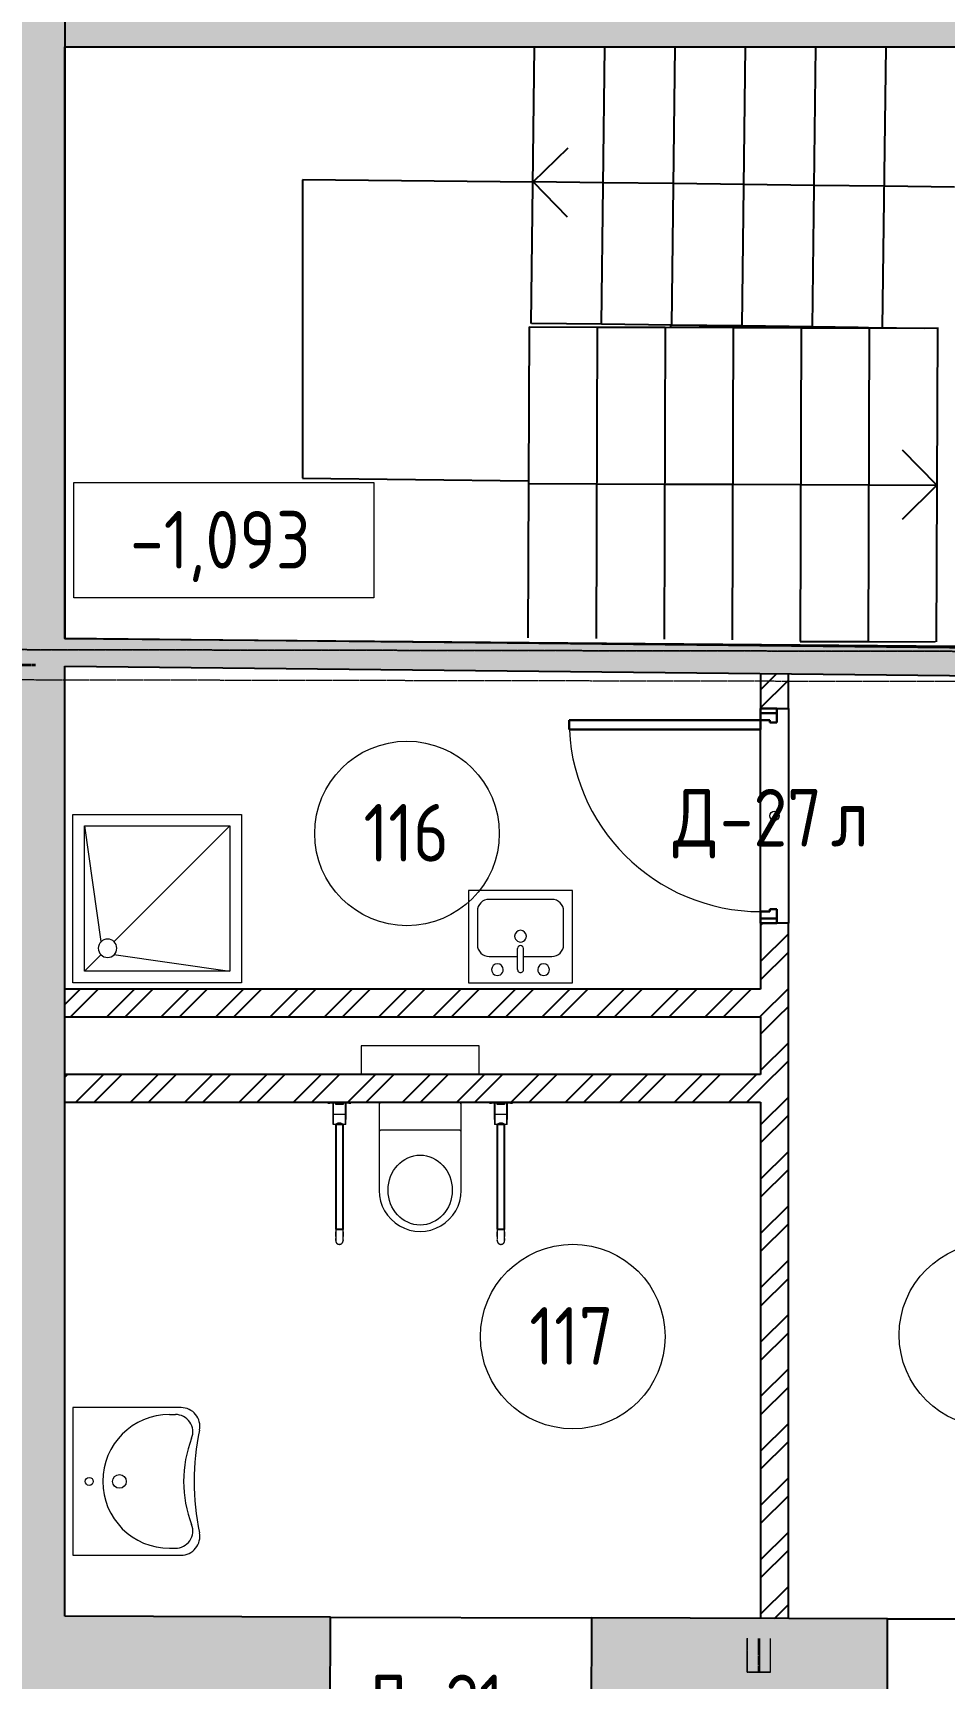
# Model space of a CAD drawing. Header units: millimetres. Extents: x -33838 to 476301, y -41806 to 120107.
# Drawn here: x 11167 to 15115, y 13336 to 20468 of the extents above; entities that cross this region are included whole.
import ezdxf

# ---------------------------------------------------------------- set-up
doc = ezdxf.new("R2010")
doc.units = ezdxf.units.MM
doc.linetypes.add('ADSK_Сверху', pattern=[4.5, 3, -1.5])
doc.linetypes.add('ADSK_Снесено', pattern=[4.5, 3, -1.5])
for name, color, linetype, lineweight in [('Аннотация', 7, 'Continuous', 9), ('Двери', 251, 'Continuous', 18), ('Каркас', 7, 'Continuous', 18), ('Лестницы', 7, 'Continuous', 18), ('Марки дверей', 7, 'Continuous', 20), ('Марки помещений', 7, 'Continuous', 20), ('Оборудование', 251, 'Continuous', 18), ('Отметки', 7, 'Continuous', 9), ('Сантехника', 251, 'Continuous', 18), ('Стрелки вверх', 7, 'Continuous', 18)]:
    doc.layers.add(name, color=color, linetype=linetype, lineweight=lineweight)
for name, color, linetype, lineweight, true_color in [('Линии', 7, 'Continuous', 9, 0x00a600), ('Обобщенные модели', 5, 'Continuous', 18, 0x0000ff), ('Стены внутренние', 5, 'Continuous', 18, 0x0000ff), ('Стены наружные', 1, 'ADSK_Снесено', 18, 0xff0000)]:
    doc.layers.add(name, color=color, linetype=linetype, lineweight=lineweight, true_color=true_color)
doc.styles.add('GOST Common_2', font='GOST Common_0.ttf', dxfattribs={"width": 0.9, "height": 250})
pattern_1 = [(45, (0, 0), (-117.8655, 117.8655), []), (45, (78.58, 0), (-117.8655, 117.8655), [])]

# ---------------------------------------------------------------- blocks, each defined once
blk = doc.blocks.new('Типовая двутавровая балка _АСТО 20-93_ Балки - 100х200мм-840398-01 План 1-го этажа маркировочный')
at = {"layer": 'Каркас', "color": 253, "linetype": 'ADSK_Сверху', "true_color": 0xaaaaaa}
for p, q in [((-2180, 50), (-2180, -50)), ((-2180, 50), (-2032.3, 50)), ((-2032.9, 3), (-2180, 3)), ((-2033, -3), (-2180, -3)), ((-2180, -50), (-2033.6, -50))]:
    blk.add_line(p, q, dxfattribs=at)
at = {"layer": 'Каркас', "color": 9, "linetype": 'ADSK_Сверху', "true_color": 0xb9b9b9}
for p, q in [((-2180, 3.4), (-2180, 50)), ((-2180, 50), (-2032.3, 50)), ((-2180, -50), (-2180, -3.4)), ((-2180, -50), (-2033.6, -50))]:
    blk.add_line(p, q, dxfattribs=at)
at = {"layer": 'Каркас', "color": 253, "linetype": 'ADSK_Сверху', "true_color": 0xb2b2b2}
for p, q in [((-2180, 50), (-2180, 15)), ((-2180, 15), (-2180, 50)), ((-2032.3, 50), (-2180, 50)), ((-2180, 50), (-2032.3, 50)), ((-2180, 3), (-2180, 15)), ((-2180, 3), (-2180, 15)), ((-2180, -3), (-2180, 3)), ((-2180, -15), (-2180, -3)), ((-2180, -15), (-2180, -3)), ((-2180, -50), (-2180, -15)), ((-2180, -15), (-2180, -50)), ((-2180, -50), (-2033.6, -50)), ((-2180, -50), (-2033.6, -50))]:
    blk.add_line(p, q, dxfattribs=at)
blk = doc.blocks.new('Типовая двутавровая балка _АСТО 20-93_ Балки - 130х360мм-840397-01 План 1-го этажа маркировочный')
at = {"layer": 'Каркас', "color": 253, "linetype": 'ADSK_Сверху', "true_color": 0xaaaaaa}
for p, q in [((-3713.5, 67.5), (-3713.5, -62.5)), ((-3713.5, 67.5), (3692.4, 67.5)), ((-3645.5, 3), (-3713.5, 3)), ((-3645.5, -3), (-3713.5, -3)), ((-3713.5, -62.5), (3693, -62.5))]:
    blk.add_line(p, q, dxfattribs=at)
at = {"layer": 'Каркас', "color": 9, "linetype": 'ADSK_Сверху', "true_color": 0xb9b9b9}
for p, q in [((-3713.5, 3.4), (-3713.5, 67.5)), ((-3713.5, 67.5), (-3645.4, 67.5)), ((-3713.5, -62.5), (-3713.5, -3.4)), ((-3713.5, -62.5), (-3645.5, -62.5))]:
    blk.add_line(p, q, dxfattribs=at)
at = {"layer": 'Каркас', "color": 253, "linetype": 'ADSK_Сверху', "true_color": 0xb2b2b2}
for p, q in [((-3713.5, 67.5), (-3713.5, 15)), ((-3713.5, 15), (-3713.5, 67.5)), ((3692.4, 67.5), (-3713.5, 67.5)), ((-3713.5, 67.5), (-3645.4, 67.5)), ((-3713.5, 3), (-3713.5, 15)), ((-3713.5, 3), (-3713.5, 15)), ((-3713.5, -3), (-3713.5, 3)), ((-3713.5, -15), (-3713.5, -3)), ((-3713.5, -15), (-3713.5, -3)), ((-3713.5, -62.5), (-3713.5, -15)), ((-3713.5, -15), (-3713.5, -62.5)), ((-3713.5, -62.5), (-3645.5, -62.5)), ((-3713.5, -62.5), (3693, -62.5))]:
    blk.add_line(p, q, dxfattribs=at)
blk = doc.blocks.new('Кухонная мойка-Одиночная - 450 x 400 мм-1905995-01 План 1-го этажа маркировочный')
at = {"layer": 'Сантехника'}
for p, q in [((240.7, 202.3), (-209.3, 202.3)), ((-209.3, 202.3), (-209.3, -197.7)), ((3, 145.2), (3, 53.1)), ((28.4, 145.2), (28.4, 53.1)), ((240.7, -197.7), (240.7, 202.3)), ((3, 88), (-120.4, 88)), ((151.8, 88), (28.4, 88)), ((-171.2, 37.2), (-171.2, -108.8)), ((202.6, -108.8), (202.6, 37.2)), ((-209.3, -197.7), (240.7, -197.7)), ((-120.4, -159.6), (151.8, -159.6))]:
    blk.add_line(p, q, dxfattribs=at)
for centre, radius, start, end in [((-84.3, 145.2), 25.4, 360, 180), ((-84.3, 145.2), 25.4, 180, 360), ((15.7, 145.2), 12.7, 360, 180), ((115.7, 145.2), 25.4, 360, 180), ((115.7, 145.2), 25.4, 180, 360), ((-120.4, 37.2), 50.8, 90, 180), ((151.8, 37.2), 50.8, 360, 90), ((15.7, 0), 25.4, 360, 180), ((15.7, 0), 25.4, 180, 0), ((15.7, 53.1), 12.7, 180, 0), ((-120.4, -108.8), 50.8, 180, 270), ((151.8, -108.8), 50.8, 270, 0)]:
    blk.add_arc(centre, radius, start, end, dxfattribs=at)
blk = doc.blocks.new('Душевая кабинка-2D - 730кв-1909751-01 План 1-го этажа маркировочный')
at = {"layer": 'Сантехника'}
for p, q in [((0, 730), (730, 730)), ((0, 0), (0, 730)), ((730, 730), (730, 0)), ((50, 680), (680, 680)), ((50, 50), (50, 680)), ((680, 680), (680, 50)), ((730, 0), (0, 0)), ((680, 50), (50, 50))]:
    blk.add_line(p, q, dxfattribs=at)
at = {"layer": 'Сантехника', "lineweight": 9}
for p, q in [((50, 680), (121.1, 178.9)), ((680, 680), (178.9, 178.9)), ((122.4, 122.4), (50, 50)), ((177.6, 122.4), (680, 50))]:
    blk.add_line(p, q, dxfattribs=at)
at = {"layer": 'Сантехника'}
for start, end in [(360, 180), (180, 360)]:
    blk.add_arc((150, 150), 40, start, end, dxfattribs=at)
blk = doc.blocks.new('Туалет подвесной-Moderna R-Laufen - 000 White-2319019-01 План 1-го этажа маркировочный')
at = {"layer": 'Обобщенные модели'}
for p, q in [((-53, 441.8), (-53, 69.9)), ((303, 69.9), (303, 441.8)), ((-43.1, 180.3), (293.1, 180.3))]:
    blk.add_line(p, q, dxfattribs=at)
for centre, radius, start, end in [((125, 441.8), 178, 360, 180), ((-43.1, 190.2), 9.89, 180, 270), ((293.1, 190.2), 9.89, 270, 360), ((-43.1, 69.9), 9.89, 180, 270), ((293.1, 69.9), 9.89, 270, 360)]:
    blk.add_arc(centre, radius, start, end, dxfattribs=at)
blk.add_ellipse((125, 440.8), major_axis=(0, 151.6), ratio=0.916517, dxfattribs=at)
at = {"layer": 'Сантехника'}
for p, q in [((-130, -60), (-130, -185)), ((380, -185), (380, -60)), ((-130, -185), (380, -185))]:
    blk.add_line(p, q, dxfattribs=at)
blk = doc.blocks.new('Раковина МГН Roca Access - 327230000 White-1912145-01 План 1-го этажа маркировочный')
at = {"layer": 'Обобщенные модели'}
for p, q in [((-195, 486.4), (-195, 17.5)), ((-165, 436.6), (-165, 461.6)), ((415, 436.6), (415, 461.6)), ((445, 17.5), (445, 486.4)), ((-195, 17.5), (445, 17.5))]:
    blk.add_line(p, q, dxfattribs=at)
for centre, radius in [((125, 218.8), 30), ((125, 88.1), 17.5)]:
    blk.add_circle(centre, radius, dxfattribs=at)
for centre, radius, start, end in [((-113.9, 486.4), 81.1, 78.35736, 180), ((-89.6, 461.6), 75.4, 68.87981, 180), ((125, 1645.7), 1102.6, 258.35736, 281.64264), ((125, 1017.1), 520.1, 248.87981, 291.12019), ((339.6, 461.6), 75.4, 360, 111.12019), ((363.9, 486.4), 81.1, 0, 101.64264), ((125, 436.6), 290, 180, 360)]:
    blk.add_arc(centre, radius, start, end, dxfattribs=at)
blk = doc.blocks.new('AC_Дверь_Однопольная - Д-27л 930х2200h-2324975-01 План 1-го этажа маркировочный')
at = {"layer": 'Двери', "lineweight": 30}
for p, q in [((415, 890), (375, 890)), ((375, 890), (375, 60)), ((415, 60), (415, 890)), ((-445, 60), (-465, 60)), ((-465, 60), (-465, -10)), ((-415, 60), (-445, 60)), ((-445, 60), (-445, -10)), ((-445, -10), (-445, 60)), ((-415, 20), (-415, 60)), ((-405, 20), (-415, 20)), ((-405, -10), (-405, 20)), ((375, 60), (415, 60)), ((415, 20), (405, 20)), ((405, 20), (405, -10)), ((445, 60), (415, 60)), ((415, 60), (415, 20)), ((445, -10), (445, 60)), ((465, 60), (445, 60)), ((445, 60), (445, -10)), ((465, -10), (465, 60)), ((-465, -10), (-445, -10)), ((-445, -10), (-405, -10)), ((405, -10), (445, -10)), ((445, -10), (465, -10))]:
    blk.add_line(p, q, dxfattribs=at)
at = {"layer": 'Двери'}
blk.add_arc((415, 60), 830, 90, 180, dxfattribs=at)
blk = doc.blocks.new('Поручень откидной МГН Contina - CNTX70E-2103110-01 План 1-го этажа маркировочный')
at = {"layer": 'Оборудование'}
for p, q in [((12444.8, 15828.2), (12444.8, 15832.2)), ((12444.8, 15828.2), (12453.6, 15828.2)), ((12444.8, 15828.2), (12446, 15828.2)), ((12536, 15828.2), (12453.6, 15828.2)), ((12467.3, 15758.2), (12467.3, 15828.2)), ((12468.5, 15828.2), (12468.5, 15758.2)), ((12468.5, 15780.7), (12521.1, 15780.7)), ((12478.8, 15823.2), (12478.8, 15826.2)), ((12510.8, 15823.2), (12478.8, 15823.2)), ((12510.8, 15826.2), (12510.8, 15823.2)), ((12521.1, 15758.2), (12521.1, 15828.2)), ((12522.3, 15828.2), (12522.3, 15758.2)), ((12536, 15828.2), (12544.8, 15828.2)), ((12543.7, 15828.2), (12544.8, 15828.2)), ((12544.8, 15832.2), (12544.8, 15828.2)), ((12467.3, 15758.2), (12467.3, 15735.7)), ((12468.5, 15735.7), (12467.3, 15735.7)), ((12468.5, 15758.2), (12468.5, 15735.7)), ((12468.5, 15735.7), (12468.5, 15758.2)), ((12478.8, 15735.7), (12468.5, 15735.7)), ((12521.1, 15735.7), (12510.8, 15735.7)), ((12521.1, 15735.7), (12521.1, 15758.2)), ((12521.1, 15758.2), (12521.1, 15735.7)), ((12522.3, 15735.7), (12521.1, 15735.7)), ((12522.3, 15735.7), (12522.3, 15758.2))]:
    blk.add_line(p, q, dxfattribs=at)
at = {"layer": 'Оборудование', "flags": 128}
for points in [[(12480.6, 15828.2), (12480.5, 15828.2), (12480.4, 15828.1), (12480.4, 15828.1), (12480.3, 15828.1), (12480.2, 15828.1), (12480.1, 15828), (12480.1, 15828), (12480, 15828), (12479.9, 15828), (12479.9, 15827.9), (12479.8, 15827.9), (12479.7, 15827.8), (12479.7, 15827.8), (12479.6, 15827.7), (12479.5, 15827.7), (12479.5, 15827.6), (12479.4, 15827.6), (12479.4, 15827.5), (12479.3, 15827.5), (12479.3, 15827.4), (12479.2, 15827.3), (12479.2, 15827.3), (12479.1, 15827.2), (12479.1, 15827.1), (12479, 15827), (12479, 15827), (12479, 15826.9), (12479, 15826.8), (12478.9, 15826.8), (12478.9, 15826.7), (12478.9, 15826.6), (12478.9, 15826.5), (12478.9, 15826.4), (12478.9, 15826.4), (12478.8, 15826.3), (12478.8, 15826.2), (12478.8, 15826.2)], [(12510.8, 15826.2), (12510.8, 15826.3), (12510.8, 15826.3), (12510.8, 15826.4), (12510.8, 15826.5), (12510.8, 15826.6), (12510.8, 15826.7), (12510.8, 15826.7), (12510.7, 15826.8), (12510.7, 15826.9), (12510.7, 15827), (12510.7, 15827), (12510.6, 15827.1), (12510.6, 15827.2), (12510.5, 15827.2), (12510.5, 15827.3), (12510.4, 15827.4), (12510.4, 15827.4), (12510.3, 15827.5), (12510.3, 15827.6), (12510.2, 15827.6), (12510.2, 15827.7), (12510.1, 15827.7), (12510.1, 15827.8), (12510, 15827.8), (12509.9, 15827.9), (12509.9, 15827.9), (12509.8, 15827.9), (12509.7, 15828), (12509.6, 15828), (12509.6, 15828), (12509.5, 15828.1), (12509.4, 15828.1), (12509.3, 15828.1), (12509.3, 15828.1), (12509.2, 15828.1), (12509.1, 15828.2)], [(12478.8, 15282.2), (12478.8, 15280.2), (12478.8, 15278.2), (12478.8, 15276.2), (12478.8, 15274.2), (12478.8, 15272.2), (12478.8, 15270.3), (12478.8, 15268.4), (12478.8, 15266.4), (12478.8, 15264.6), (12478.8, 15262.7), (12478.8, 15260.9), (12478.8, 15259.1), (12478.8, 15257.3), (12478.8, 15255.6), (12478.8, 15253.9), (12478.8, 15252.3), (12478.8, 15250.7), (12478.8, 15249.2), (12478.8, 15247.7), (12478.8, 15246.3), (12478.8, 15244.9), (12478.8, 15243.6), (12478.8, 15242.4), (12478.8, 15241.2), (12478.8, 15240.1), (12478.8, 15239.1), (12478.8, 15238.1), (12478.8, 15237.2), (12478.8, 15236.3), (12478.8, 15235.6), (12478.8, 15234.9), (12478.8, 15234.3), (12478.8, 15233.7), (12478.8, 15233.3), (12478.8, 15232.9), (12478.8, 15232.6), (12478.8, 15232.4), (12478.8, 15232.2), (12478.8, 15232.2), (12478.8, 15232.2)], [(12478.8, 15250.3), (12478.8, 15251.9), (12478.8, 15253.5), (12478.8, 15255.2), (12478.8, 15256.9), (12478.8, 15258.6), (12478.8, 15260.4), (12478.8, 15262.2), (12478.8, 15264.1), (12478.8, 15265.9), (12478.8, 15267.8), (12478.8, 15269.8), (12478.8, 15271.1)], [(12510.8, 15237.8), (12510.8, 15238.8), (12510.8, 15239.8), (12510.8, 15240.9), (12510.8, 15242.1), (12510.8, 15243.3), (12510.8, 15244.6), (12510.8, 15245.9), (12510.8, 15247.3), (12510.8, 15248.8), (12510.8, 15250.3), (12510.8, 15251.9), (12510.8, 15253.5), (12510.8, 15255.2), (12510.8, 15256.9), (12510.8, 15258.6), (12510.8, 15260.4), (12510.8, 15262.2), (12510.8, 15264.1), (12510.8, 15265.9), (12510.8, 15267.8), (12510.8, 15269.8), (12510.8, 15271.7), (12510.8, 15273.7), (12510.8, 15275.7), (12510.8, 15277.6), (12510.8, 15279.6), (12510.8, 15281.6), (12510.8, 15282.2)], [(12510.8, 15271.1), (12510.8, 15269.1), (12510.8, 15267.2), (12510.8, 15265.3), (12510.8, 15263.4), (12510.8, 15261.6), (12510.8, 15259.8), (12510.8, 15258), (12510.8, 15256.3), (12510.8, 15254.6), (12510.8, 15253), (12510.8, 15251.4), (12510.8, 15249.8)], [(12478.8, 15232.2), (12478.8, 15232.2), (12478.8, 15232.3), (12478.8, 15232.5), (12478.8, 15232.8), (12478.8, 15233.2), (12478.8, 15233.6), (12478.8, 15234.1), (12478.8, 15234.7), (12478.8, 15235.4), (12478.8, 15236.1), (12478.8, 15236.9), (12478.8, 15237.8), (12478.8, 15238.8), (12478.8, 15239.8), (12478.8, 15240.9), (12478.8, 15242.1)], [(12478.8, 15232.2), (12478.9, 15231.5), (12478.9, 15230.9), (12479, 15230.3), (12479, 15229.6), (12479.2, 15229), (12479.3, 15228.4), (12479.5, 15227.8), (12479.7, 15227.1), (12479.9, 15226.5), (12480.1, 15225.9), (12480.4, 15225.4), (12480.7, 15224.8), (12481, 15224.2), (12481.3, 15223.7), (12481.6, 15223.1), (12482, 15222.6), (12482.4, 15222.1), (12482.8, 15221.6), (12483.2, 15221.2), (12483.7, 15220.7), (12484.2, 15220.3), (12484.7, 15219.8), (12485.2, 15219.4), (12485.7, 15219.1), (12486.2, 15218.7), (12486.7, 15218.4), (12487.3, 15218.1), (12487.9, 15217.8), (12488.5, 15217.5), (12489, 15217.3), (12489.6, 15217), (12490.3, 15216.8), (12490.9, 15216.7), (12491.5, 15216.5), (12492.1, 15216.4), (12492.8, 15216.3), (12493.4, 15216.2), (12494, 15216.2), (12494.7, 15216.2), (12495.3, 15216.2), (12496, 15216.2), (12496.6, 15216.3), (12497.2, 15216.4), (12497.9, 15216.5), (12498.5, 15216.6), (12499.1, 15216.8), (12499.7, 15216.9), (12500.3, 15217.1), (12500.9, 15217.4), (12501.5, 15217.6), (12502.1, 15217.9), (12502.6, 15218.2), (12503.2, 15218.5), (12503.7, 15218.9), (12504.3, 15219.2), (12504.8, 15219.6), (12505.3, 15220), (12505.7, 15220.5), (12506.2, 15220.9), (12506.6, 15221.4), (12507.1, 15221.9), (12507.5, 15222.3), (12507.9, 15222.9), (12508.2, 15223.4), (12508.6, 15223.9), (12508.9, 15224.5), (12509.2, 15225.1), (12509.4, 15225.6), (12509.7, 15226.2), (12509.9, 15226.8), (12510.1, 15227.4), (12510.3, 15228), (12510.5, 15228.7), (12510.6, 15229.3), (12510.7, 15229.9), (12510.8, 15230.6), (12510.8, 15231.2), (12510.8, 15231.8), (12510.8, 15232.2)], [(12510.8, 15235.9), (12510.8, 15235.1), (12510.8, 15234.5), (12510.8, 15233.9), (12510.8, 15233.5), (12510.8, 15233), (12510.8, 15232.7), (12510.8, 15232.5), (12510.8, 15232.3), (12510.8, 15232.2), (12510.8, 15232.2)], [(12510.8, 15232.2), (12510.8, 15232.2), (12510.8, 15232.3), (12510.8, 15232.5), (12510.8, 15232.8), (12510.8, 15233.2), (12510.8, 15233.6), (12510.8, 15234.1), (12510.8, 15234.7), (12510.8, 15235.4)]]:
    blk.add_lwpolyline(points, dxfattribs=at)
at = {"layer": 'Оборудование'}
blk.add_open_spline([(12510.8, 15735.7), (12510.8, 15735.7), (12510.7, 15735.8), (12510.3, 15736.1), (12509.8, 15736.4), (12509.3, 15736.7), (12508.6, 15737.2), (12508, 15737.6), (12507.5, 15738), (12507, 15738.2), (12506.6, 15738.5), (12506, 15738.8), (12505.1, 15739.3), (12504.2, 15739.8), (12503.6, 15740.1), (12503.2, 15740.3), (12502.9, 15740.4), (12502.6, 15740.5), (12502.2, 15740.7), (12501.5, 15741), (12500.4, 15741.4), (12499.3, 15741.8), (12498.4, 15742), (12497.7, 15742.1), (12497, 15742.2), (12496.1, 15742.3), (12494.8, 15742.3), (12493.6, 15742.3), (12492.7, 15742.2), (12492, 15742.1), (12491.3, 15742), (12490.4, 15741.8), (12489.2, 15741.4), (12488.2, 15741), (12487.5, 15740.7), (12487.1, 15740.5), (12486.8, 15740.4), (12486.5, 15740.3), (12486.1, 15740.1), (12485.4, 15739.8), (12484.6, 15739.3), (12483.7, 15738.8), (12483.1, 15738.5), (12482.7, 15738.2), (12482.2, 15738), (12481.7, 15737.6), (12481.1, 15737.2), (12480.4, 15736.7), (12479.9, 15736.4), (12479.4, 15736.1), (12479, 15735.8), (12478.8, 15735.7), (12478.8, 15735.7)], degree=3, knots=[0, 0, 0, 0, 0.055556, 0.083333, 0.111111, 0.138889, 0.166667, 0.194444, 0.208333, 0.222222, 0.236111, 0.25, 0.277778, 0.305556, 0.319444, 0.326389, 0.333333, 0.340278, 0.347222, 0.361111, 0.388889, 0.416667, 0.430556, 0.444444, 0.458333, 0.472222, 0.5, 0.527778, 0.541667, 0.555556, 0.569444, 0.583333, 0.611111, 0.638889, 0.652778, 0.659722, 0.666667, 0.673611, 0.680556, 0.694444, 0.722222, 0.75, 0.763889, 0.777778, 0.791667, 0.805556, 0.833333, 0.861111, 0.888889, 0.916667, 0.944444, 1, 1, 1, 1], dxfattribs=at)
blk = doc.blocks.new('Поручень откидной МГН Contina - CNTX70E-1916474-01 План 1-го этажа маркировочный')
at = {"layer": 'Оборудование'}
for p, q in [((13144.8, 15828.2), (13144.8, 15832.2)), ((13144.8, 15828.2), (13146, 15828.2)), ((13144.8, 15828.2), (13153.6, 15828.2)), ((13236, 15828.2), (13153.6, 15828.2)), ((13167.3, 15758.2), (13167.3, 15828.2)), ((13168.5, 15828.2), (13168.5, 15758.2)), ((13168.5, 15780.7), (13221.1, 15780.7)), ((13178.8, 15823.2), (13178.8, 15826.2)), ((13210.8, 15823.2), (13178.8, 15823.2)), ((13210.8, 15826.2), (13210.8, 15823.2)), ((13221.1, 15758.2), (13221.1, 15828.2)), ((13222.3, 15828.2), (13222.3, 15758.2)), ((13236, 15828.2), (13244.8, 15828.2)), ((13243.7, 15828.2), (13244.8, 15828.2)), ((13244.8, 15832.2), (13244.8, 15828.2)), ((13167.3, 15758.2), (13167.3, 15735.7)), ((13168.5, 15735.7), (13167.3, 15735.7)), ((13168.5, 15758.2), (13168.5, 15735.7)), ((13168.5, 15735.7), (13168.5, 15758.2)), ((13178.8, 15735.7), (13168.5, 15735.7)), ((13221.1, 15735.7), (13210.8, 15735.7)), ((13221.1, 15735.7), (13221.1, 15758.2)), ((13221.1, 15758.2), (13221.1, 15735.7)), ((13222.3, 15735.7), (13221.1, 15735.7)), ((13222.3, 15735.7), (13222.3, 15758.2))]:
    blk.add_line(p, q, dxfattribs=at)
at = {"layer": 'Оборудование', "flags": 128}
for points in [[(13180.6, 15828.2), (13180.5, 15828.2), (13180.4, 15828.1), (13180.4, 15828.1), (13180.3, 15828.1), (13180.2, 15828.1), (13180.1, 15828), (13180.1, 15828), (13180, 15828), (13179.9, 15828), (13179.9, 15827.9), (13179.8, 15827.9), (13179.7, 15827.8), (13179.7, 15827.8), (13179.6, 15827.7), (13179.5, 15827.7), (13179.5, 15827.6), (13179.4, 15827.6), (13179.4, 15827.5), (13179.3, 15827.5), (13179.3, 15827.4), (13179.2, 15827.3), (13179.2, 15827.3), (13179.1, 15827.2), (13179.1, 15827.1), (13179, 15827), (13179, 15827), (13179, 15826.9), (13179, 15826.8), (13178.9, 15826.8), (13178.9, 15826.7), (13178.9, 15826.6), (13178.9, 15826.5), (13178.9, 15826.4), (13178.9, 15826.4), (13178.8, 15826.3), (13178.8, 15826.2), (13178.8, 15826.2)], [(13210.8, 15826.2), (13210.8, 15826.3), (13210.8, 15826.3), (13210.8, 15826.4), (13210.8, 15826.5), (13210.8, 15826.6), (13210.8, 15826.7), (13210.8, 15826.7), (13210.7, 15826.8), (13210.7, 15826.9), (13210.7, 15827), (13210.7, 15827), (13210.6, 15827.1), (13210.6, 15827.2), (13210.5, 15827.2), (13210.5, 15827.3), (13210.4, 15827.4), (13210.4, 15827.4), (13210.3, 15827.5), (13210.3, 15827.6), (13210.2, 15827.6), (13210.2, 15827.7), (13210.1, 15827.7), (13210.1, 15827.8), (13210, 15827.8), (13209.9, 15827.9), (13209.9, 15827.9), (13209.8, 15827.9), (13209.7, 15828), (13209.6, 15828), (13209.6, 15828), (13209.5, 15828.1), (13209.4, 15828.1), (13209.3, 15828.1), (13209.3, 15828.1), (13209.2, 15828.1), (13209.1, 15828.2)], [(13178.8, 15282.2), (13178.8, 15280.2), (13178.8, 15278.2), (13178.8, 15276.2), (13178.8, 15274.2), (13178.8, 15272.2), (13178.8, 15270.3), (13178.8, 15268.4), (13178.8, 15266.4), (13178.8, 15264.6), (13178.8, 15262.7), (13178.8, 15260.9), (13178.8, 15259.1), (13178.8, 15257.3), (13178.8, 15255.6), (13178.8, 15253.9), (13178.8, 15252.3), (13178.8, 15250.7), (13178.8, 15249.2), (13178.8, 15247.7), (13178.8, 15246.3), (13178.8, 15244.9), (13178.8, 15243.6), (13178.8, 15242.4), (13178.8, 15241.2), (13178.8, 15240.1), (13178.8, 15239.1), (13178.8, 15238.1)], [(13178.8, 15250.3), (13178.8, 15251.9), (13178.8, 15253.5), (13178.8, 15255.2), (13178.8, 15256.9), (13178.8, 15258.6), (13178.8, 15260.4), (13178.8, 15262.2), (13178.8, 15264.1), (13178.8, 15265.9), (13178.8, 15267.8), (13178.8, 15269.8), (13178.8, 15271.1)], [(13210.8, 15232.2), (13210.8, 15232.2), (13210.8, 15232.3), (13210.8, 15232.5), (13210.8, 15232.8), (13210.8, 15233.2), (13210.8, 15233.6), (13210.8, 15234.1), (13210.8, 15234.7), (13210.8, 15235.4), (13210.8, 15236.1), (13210.8, 15236.9), (13210.8, 15237.8), (13210.8, 15238.8), (13210.8, 15239.8), (13210.8, 15240.9), (13210.8, 15242.1), (13210.8, 15243.3), (13210.8, 15244.6), (13210.8, 15245.9), (13210.8, 15247.3), (13210.8, 15248.8), (13210.8, 15250.3), (13210.8, 15251.9), (13210.8, 15253.5), (13210.8, 15255.2), (13210.8, 15256.9), (13210.8, 15258.6), (13210.8, 15260.4), (13210.8, 15262.2), (13210.8, 15264.1), (13210.8, 15265.9), (13210.8, 15267.8), (13210.8, 15269.8), (13210.8, 15271.7), (13210.8, 15273.7), (13210.8, 15275.7), (13210.8, 15277.6), (13210.8, 15279.6), (13210.8, 15281.6), (13210.8, 15282.2)], [(13210.8, 15271.1), (13210.8, 15269.1), (13210.8, 15267.2), (13210.8, 15265.3), (13210.8, 15263.4), (13210.8, 15261.6), (13210.8, 15259.8), (13210.8, 15258), (13210.8, 15256.3), (13210.8, 15254.6), (13210.8, 15253), (13210.8, 15251.4), (13210.8, 15249.8)], [(13178.8, 15235.6), (13178.8, 15234.9), (13178.8, 15234.3), (13178.8, 15233.7), (13178.8, 15233.3), (13178.8, 15232.9), (13178.8, 15232.6), (13178.8, 15232.4), (13178.8, 15232.2), (13178.8, 15232.2), (13178.8, 15232.2)], [(13178.8, 15232.2), (13178.8, 15232.2), (13178.8, 15232.3), (13178.8, 15232.5), (13178.8, 15232.8), (13178.8, 15233.2), (13178.8, 15233.6), (13178.8, 15234.1), (13178.8, 15234.7), (13178.8, 15235.4)], [(13178.8, 15232.2), (13178.9, 15231.5), (13178.9, 15230.9), (13179, 15230.3), (13179, 15229.6), (13179.2, 15229), (13179.3, 15228.4), (13179.5, 15227.8), (13179.7, 15227.1), (13179.9, 15226.5), (13180.1, 15225.9), (13180.4, 15225.4), (13180.7, 15224.8), (13181, 15224.2), (13181.3, 15223.7), (13181.6, 15223.1), (13182, 15222.6), (13182.4, 15222.1), (13182.8, 15221.6), (13183.2, 15221.2), (13183.7, 15220.7), (13184.2, 15220.3), (13184.7, 15219.8), (13185.2, 15219.4), (13185.7, 15219.1), (13186.2, 15218.7), (13186.7, 15218.4), (13187.3, 15218.1), (13187.9, 15217.8), (13188.5, 15217.5), (13189, 15217.3), (13189.6, 15217), (13190.3, 15216.8), (13190.9, 15216.7), (13191.5, 15216.5), (13192.1, 15216.4), (13192.8, 15216.3), (13193.4, 15216.2), (13194, 15216.2), (13194.7, 15216.2), (13195.3, 15216.2), (13196, 15216.2), (13196.6, 15216.3), (13197.2, 15216.4), (13197.9, 15216.5), (13198.5, 15216.6), (13199.1, 15216.8), (13199.7, 15216.9), (13200.3, 15217.1), (13200.9, 15217.4), (13201.5, 15217.6), (13202.1, 15217.9), (13202.6, 15218.2), (13203.2, 15218.5), (13203.7, 15218.9), (13204.3, 15219.2), (13204.8, 15219.6), (13205.3, 15220), (13205.7, 15220.5), (13206.2, 15220.9), (13206.6, 15221.4), (13207.1, 15221.9), (13207.5, 15222.3), (13207.9, 15222.9), (13208.2, 15223.4), (13208.6, 15223.9), (13208.9, 15224.5), (13209.2, 15225.1), (13209.4, 15225.6), (13209.7, 15226.2), (13209.9, 15226.8), (13210.1, 15227.4), (13210.3, 15228), (13210.5, 15228.7), (13210.6, 15229.3), (13210.7, 15229.9), (13210.8, 15230.6), (13210.8, 15231.2), (13210.8, 15231.8), (13210.8, 15232.2)], [(13210.8, 15241.7), (13210.8, 15240.5), (13210.8, 15239.5), (13210.8, 15238.5), (13210.8, 15237.5), (13210.8, 15236.7), (13210.8, 15235.9), (13210.8, 15235.1), (13210.8, 15234.5), (13210.8, 15233.9), (13210.8, 15233.5), (13210.8, 15233), (13210.8, 15232.7), (13210.8, 15232.5), (13210.8, 15232.3), (13210.8, 15232.2), (13210.8, 15232.2)]]:
    blk.add_lwpolyline(points, dxfattribs=at)
at = {"layer": 'Оборудование'}
blk.add_open_spline([(13210.8, 15735.7), (13210.8, 15735.7), (13210.7, 15735.8), (13210.3, 15736.1), (13209.8, 15736.4), (13209.3, 15736.7), (13208.6, 15737.2), (13208, 15737.6), (13207.5, 15738), (13207, 15738.2), (13206.6, 15738.5), (13206, 15738.8), (13205.1, 15739.3), (13204.3, 15739.8), (13203.6, 15740.1), (13203.2, 15740.3), (13202.9, 15740.4), (13202.6, 15740.5), (13202.2, 15740.7), (13201.5, 15741), (13200.4, 15741.4), (13199.3, 15741.8), (13198.4, 15742), (13197.7, 15742.1), (13197, 15742.2), (13196.1, 15742.3), (13194.8, 15742.3), (13193.6, 15742.3), (13192.7, 15742.2), (13192, 15742.1), (13191.3, 15742), (13190.4, 15741.8), (13189.3, 15741.4), (13188.2, 15741), (13187.5, 15740.7), (13187.1, 15740.5), (13186.8, 15740.4), (13186.5, 15740.3), (13186.1, 15740.1), (13185.4, 15739.8), (13184.6, 15739.3), (13183.7, 15738.8), (13183.1, 15738.5), (13182.7, 15738.2), (13182.2, 15738), (13181.7, 15737.6), (13181.1, 15737.2), (13180.4, 15736.7), (13179.9, 15736.4), (13179.4, 15736.1), (13179, 15735.8), (13178.8, 15735.7), (13178.8, 15735.7)], degree=3, knots=[0, 0, 0, 0, 0.055556, 0.083333, 0.111111, 0.138889, 0.166667, 0.194444, 0.208333, 0.222222, 0.236111, 0.25, 0.277778, 0.305556, 0.319444, 0.326389, 0.333333, 0.340278, 0.347222, 0.361111, 0.388889, 0.416667, 0.430556, 0.444444, 0.458333, 0.472222, 0.5, 0.527778, 0.541667, 0.555556, 0.569444, 0.583333, 0.611111, 0.638889, 0.652778, 0.659722, 0.666667, 0.673611, 0.680556, 0.694444, 0.722222, 0.75, 0.763889, 0.777778, 0.791667, 0.805556, 0.833333, 0.861111, 0.888889, 0.916667, 0.944444, 1, 1, 1, 1], dxfattribs=at)
blk = doc.blocks.new('ADSK_Марка_Помещение_ОдноЗначение - Номер-247393-01 План 1-го этажа маркировочный')
at = {"layer": 'Марки помещений'}
blk.add_circle((0, 0), 4, dxfattribs=at)
blk = doc.blocks.new('Высотные отметки - Рамка-5093-01 План 1-го этажа маркировочный')
at = {"layer": 'Аннотация', "lineweight": 20}
for p, q in [((-6.5, 0), (-6.5, 5)), ((-6.5, 5), (6.5, 5)), ((6.5, 5), (6.5, 0)), ((6.5, 0), (-6.5, 0))]:
    blk.add_line(p, q, dxfattribs=at)
blk = doc.blocks.new('ADSK_Марка_Дверь - Марка типа и комментарии-2020407-01 План 1-го этажа маркировочный')
at = {"layer": 'Марки дверей', "lineweight": 9}
blk.add_circle((0, 0), 0.2, dxfattribs=at)

msp = doc.modelspace()

# ---------------------------------------------------------------- hatches: boundary and pattern name
at = {"layer": 'Стены внутренние', "lineweight": 25, "true_color": 0x636466}
msp.add_hatch(color=251, dxfattribs=at).paths.add_polyline_path([(11079.61814, 13095.08262), (11305.23612, 13095.08262), (11305.23612, 20408.63165), (10795.23612, 20408.63165), (10795.23612, 13095.08262)])
h = msp.add_hatch(color=251, dxfattribs=at)
h.paths.add_polyline_path([(18412.20369, 17647.31982), (18412.83564, 17767.31982), (16439.83788, 17788.10146), (16439.31126, 17668.10035), (18391.58357, 17647.53701)])
h.paths.add_polyline_path([(15308.63667, 17680.00978), (15309.90056, 17800.00313), (11305.23612, 17842.18437), (11305.23612, 17722.17772), (15076.21151, 17682.45792)])
h = msp.add_hatch(dxfattribs=at)
h.set_pattern_fill('FP_2', color=251, style=0, pattern_type=2)
h.set_pattern_definition(pattern_1)
h.paths.add_polyline_path([(14440.23612, 16201.97039), (14440.23612, 16608.85306), (14320.23612, 16608.85306), (14320.23612, 16201.97039), (14423.81989, 16201.97039)])
h.paths.add_polyline_path([(14440.23612, 17538.85306), (14440.23612, 17689.15667), (14320.23612, 17690.42063), (14320.23612, 17538.85306), (14423.81989, 17538.85306)])
h = msp.add_hatch(dxfattribs=at)
h.set_pattern_fill('FP_2', color=251, style=0, pattern_type=2)
h.set_pattern_definition(pattern_1)
h.paths.add_polyline_path([(11305.23612, 16201.97039), (14320.23612, 16201.97039), (14320.23612, 16321.97039), (11305.23612, 16321.97039)])
h = msp.add_hatch(dxfattribs=at)
h.set_pattern_fill('FP_2', color=251, style=0, pattern_type=2)
h.set_pattern_definition(pattern_1)
h.paths.add_polyline_path([(14440.23612, 13594.59191), (14440.23612, 16201.97039), (14320.23612, 16201.97039), (14320.23612, 13594.93735), (14423.81989, 13594.63916)])
h = msp.add_hatch(dxfattribs=at)
h.set_pattern_fill('FP_2', color=251, style=0, pattern_type=2)
h.set_pattern_definition(pattern_1)
h.paths.add_polyline_path([(13309.08598, 15832.17772), (14320.23612, 15832.17772), (14320.23612, 15952.17772), (11305.23612, 15952.17772), (11305.23612, 15832.17772), (13030.4025, 15832.17772)])
h = msp.add_hatch(color=251, dxfattribs=at)
h.paths.add_polyline_path([(14383.75523, 13084.75238), (14385.22336, 13594.75027), (13586.62697, 13597.04918), (13585.36035, 13087.0513), (13586.62697, 13087.04707)])
h.paths.add_polyline_path([(12455.16353, 13090.3042), (12456.63165, 13600.30209), (11305.23612, 13603.6166), (11305.23612, 13095.08262), (11177.76009, 13093.98145), (12425.16353, 13090.39056)])
h = msp.add_hatch(color=251, dxfattribs=at)
h.paths.add_polyline_path([(16803.74521, 13077.78598), (16805.21333, 13587.78387), (16570.07115, 13588.11533), (16570.07115, 13078.45865), (16720.26114, 13078.0263)])
h.paths.add_polyline_path([(14870.07115, 13083.35243), (14870.07115, 13593.35454), (14385.22336, 13594.59191), (14383.75523, 13084.75238), (14440.23612, 13084.58979)])
at = {"layer": 'Стены наружные', "linetype": 'Continuous', "lineweight": 25, "true_color": 0x636466}
h = msp.add_hatch(color=251, dxfattribs=at)
h.paths.add_polyline_path([(16653.28773, 20408.63165), (18455.83536, 20408.63165), (18455.83536, 20918.63165), (10152.7428, 20918.63165), (10152.7428, 20408.63165), (14423.81989, 20408.63165)])
h.paths.add_polyline_path([(7683.55639, 20408.63165), (8422.7428, 20408.63165), (8422.7428, 20918.63165), (6478.23694, 20918.63165), (6478.23694, 20408.63165), (7420.80755, 20408.63165)])
h.paths.add_polyline_path([(4663.23694, 20408.63165), (4663.23694, 20918.63165), (3433.49902, 20918.63165), (3433.49902, 20408.63165), (3762.63939, 20408.63165)])

# ---------------------------------------------------------------- linework, layer by layer
at = {"color": 251, "lineweight": 25, "true_color": 0x636466}
msp.add_lwpolyline([(11305.23612, 20918.63165), (11305.23612, 17842.18437), (18515.92029, 17781.12051), (38729.7038, 17793.79848), (38729.7038, 20934.05859), (31317.01602, 20934.05859), (31317.01602, 43525.12698), (18455.83536, 43525.12698), (18455.83536, 20918.63165), (11305.23612, 20918.63165)], dxfattribs=at)
for points in [[(12478.845, 15282.17772), (12510.845, 15282.17772), (12510.845, 15735.67772), (12478.845, 15735.67772)], [(13178.845, 15282.17772), (13210.845, 15282.17772), (13210.845, 15735.67772), (13178.845, 15735.67772)]]:
    msp.add_lwpolyline(points, close=True, dxfattribs=at)
at = {"layer": 'Лестницы', "color": 251, "lineweight": 25, "true_color": 0x636466}
for p, q in [((13326.51991, 19208.59648), (13340.89624, 20408.63165)), ((13326.51991, 19208.59648), (13340.89624, 20408.63165)), ((13630.99806, 19204.94885), (13645.41809, 20408.63165)), ((13630.99806, 19204.94885), (13645.41809, 20408.63165)), ((13630.99806, 19204.94885), (13645.41809, 20408.63165)), ((13630.99806, 19204.94885), (13645.41809, 20408.63165)), ((13935.47621, 19201.30123), (13949.93994, 20408.63165)), ((13935.47621, 19201.30123), (13949.93994, 20408.63165)), ((13935.47621, 19201.30123), (13949.93994, 20408.63165)), ((13935.47621, 19201.30123), (13949.93994, 20408.63165)), ((14239.95436, 19197.6536), (14254.46179, 20408.63165)), ((14239.95436, 19197.6536), (14254.46179, 20408.63165)), ((14239.95436, 19197.6536), (14254.46179, 20408.63165)), ((14239.95436, 19197.6536), (14254.46179, 20408.63165)), ((14544.43251, 19194.00598), (14558.98364, 20408.63165)), ((14544.43251, 19194.00598), (14558.98364, 20408.63165)), ((14544.43251, 19194.00598), (14558.98364, 20408.63165)), ((14544.43251, 19194.00598), (14558.98364, 20408.63165)), ((14848.91195, 19190.46523), (14863.50549, 20408.63165)), ((14848.91195, 19190.46523), (14863.50549, 20408.63165)), ((14848.91195, 19190.46523), (14863.50549, 20408.63165)), ((14848.91195, 19190.46523), (14863.50549, 20408.63165)), ((13316.63038, 19194.30055), (13312.03779, 17846.04806)), ((13316.63038, 19194.30055), (13312.03779, 17846.04806)), ((13316.63038, 19194.30055), (13312.03779, 17846.04806)), ((13316.63038, 19194.30055), (13312.03779, 17846.04806)), ((13316.63038, 19194.30055), (13611.52867, 19193.29603)), ((13316.63038, 19194.30055), (13611.52867, 19193.29603)), ((13630.99806, 19204.94885), (13326.88192, 19208.59214)), ((13630.99806, 19204.94885), (13326.88192, 19208.59214)), ((13611.52867, 19193.29603), (13606.92892, 17842.94196)), ((13611.52867, 19193.29603), (13606.92892, 17842.94196)), ((13611.52867, 19193.29603), (13606.92892, 17842.94196)), ((13611.52867, 19193.29603), (13606.92892, 17842.94196)), ((13611.52867, 19193.29603), (13906.42696, 19192.29151)), ((13611.52867, 19193.29603), (13906.42696, 19192.29151)), ((13935.47621, 19201.30123), (13630.99806, 19204.94885)), ((13935.47621, 19201.30123), (13630.99806, 19204.94885)), ((13906.42696, 19192.29151), (13901.82005, 17839.83587)), ((13906.42696, 19192.29151), (13901.82005, 17839.83587)), ((13906.42696, 19192.29151), (13901.82005, 17839.83587)), ((13906.42696, 19192.29151), (13901.82005, 17839.83587)), ((13906.42696, 19192.29151), (14201.32525, 19191.28699)), ((13906.42696, 19192.29151), (14201.32525, 19191.28699)), ((14239.95436, 19197.6536), (13935.47621, 19201.30123)), ((14239.95436, 19197.6536), (13935.47621, 19201.30123)), ((14201.32525, 19191.28699), (14196.71118, 17836.72977)), ((14201.32525, 19191.28699), (14196.71118, 17836.72977)), ((14201.32525, 19191.28699), (14196.71118, 17836.72977)), ((14201.32525, 19191.28699), (14196.71118, 17836.72977)), ((14201.32525, 19191.28699), (14496.22354, 19190.28247)), ((14201.32525, 19191.28699), (14496.22354, 19190.28247)), ((14544.43251, 19194.00598), (14239.95436, 19197.6536)), ((14544.43251, 19194.00598), (14239.95436, 19197.6536)), ((14496.22354, 19190.28247), (14491.59096, 17830.29036)), ((14496.22354, 19190.28247), (14491.59096, 17830.29036)), ((14496.22354, 19190.28247), (14491.59096, 17830.29036)), ((14496.22354, 19190.28247), (14491.59096, 17830.29036)), ((14496.22354, 19190.28247), (14791.12183, 19189.27795)), ((14496.22354, 19190.28247), (14791.12183, 19189.27795)), ((14743.1788, 19191.62501), (14544.43251, 19194.00598)), ((14743.1788, 19191.62501), (14544.43251, 19194.00598)), ((14791.12183, 19189.27795), (14786.48925, 17829.28584)), ((14791.12183, 19189.27795), (14786.48925, 17829.28584)), ((14791.12183, 19189.27795), (14786.48925, 17829.28584)), ((14791.12183, 19189.27795), (14786.48925, 17829.28584)), ((14791.12183, 19189.27795), (15086.02012, 19188.27343)), ((14791.12183, 19189.27795), (15086.02012, 19188.27343)), ((15086.02012, 19188.27343), (15081.38754, 17828.28132)), ((15086.02012, 19188.27343), (15081.38754, 17828.28132)), ((14491.59096, 17830.29036), (14786.48925, 17829.28584)), ((14491.59096, 17830.29036), (14786.48925, 17829.28584)), ((14786.48925, 17829.28584), (15076.22028, 17828.29893)), ((14786.48925, 17829.28584), (15076.22028, 17828.29893))]:
    msp.add_line(p, q, dxfattribs=at)
at = {"layer": 'Линии', "color": 251, "lineweight": 25, "true_color": 0x636466}
for p, q in [((12335.71302, 19831.96641), (12335.71302, 18537.37778)), ((13334.21265, 19820.50921), (12335.71302, 19831.96641)), ((13930.41412, 19192.20981), (13930.50548, 19200.53916)), ((13930.50548, 19200.53916), (15031.93491, 19188.45767)), ((15086.01872, 19187.86443), (15090.5401, 19187.81483)), ((15088.96024, 19037.82314), (15085.50776, 19037.86101)), ((12335.71302, 18537.37778), (13314.35601, 18526.60906))]:
    msp.add_line(p, q, dxfattribs=at)
at = {"layer": 'Стены внутренние', "color": 251, "lineweight": 25, "true_color": 0x636466}
for p, q in [((11305.23612, 17842.18437), (11305.23612, 20408.63165)), ((15309.90056, 17800.00313), (11305.23612, 17842.18437)), ((11305.23612, 17722.17772), (15308.63667, 17680.00978)), ((11305.23612, 13603.6166), (11305.23612, 17722.17772)), ((14320.23612, 17690.42063), (14320.23612, 17538.85306)), ((14440.23612, 17538.85306), (14440.23612, 17689.15667)), ((14390.23612, 17538.85306), (14440.23612, 17538.85306)), ((14440.23612, 17538.85306), (14440.23612, 16608.85306)), ((14320.23612, 16658.85306), (14320.23612, 17448.85306)), ((14320.23612, 16608.85306), (14320.23612, 16321.97039)), ((14440.23612, 16608.85306), (14390.23612, 16608.85306)), ((14440.23612, 13594.59191), (14440.23612, 16608.85306)), ((14320.23612, 16321.97039), (11305.23612, 16321.97039)), ((11305.23612, 16201.97039), (14320.23612, 16201.97039)), ((14320.23612, 16201.97039), (14320.23612, 15952.17772)), ((14320.23612, 15952.17772), (11305.23612, 15952.17772)), ((11305.23612, 15832.17772), (14320.23612, 15832.17772)), ((14320.23612, 15832.17772), (14320.23612, 13594.93735)), ((12456.63165, 13600.30209), (11305.23612, 13603.6166)), ((12455.36503, 13160.30391), (12456.63165, 13600.30209)), ((12456.63165, 13600.30209), (13586.62697, 13597.04918)), ((13586.62697, 13597.04918), (13585.36035, 13157.05101)), ((14870.07115, 13593.35454), (13586.62697, 13597.04918)), ((14870.07115, 13083.35243), (14870.07115, 13593.35454)), ((14870.07115, 13593.35454), (16570.07115, 13588.46077))]:
    msp.add_line(p, q, dxfattribs=at)
at = {"layer": 'Стены наружные', "color": 251, "linetype": 'Continuous', "lineweight": 25, "true_color": 0x636466}
msp.add_line((11305.23612, 20408.63165), (18412.83564, 20408.63165), dxfattribs=at)
at = {"layer": 'Стрелки вверх', "color": 251, "lineweight": 25, "true_color": 0x636466}
for p, q in [((13333.86907, 19822.05246), (13485.65516, 19970.24484)), ((13333.86907, 19822.05246), (13482.06144, 19670.26636)), ((13638.34722, 19818.40483), (13334.23108, 19822.04812)), ((13942.82537, 19814.75721), (13638.34722, 19818.40483)), ((14247.30352, 19811.10958), (13942.82537, 19814.75721)), ((14551.78167, 19807.46196), (14247.30352, 19811.10958)), ((14856.25982, 19803.81433), (14551.78167, 19807.46196)), ((15160.73797, 19800.1667), (14856.25982, 19803.81433)), ((15083.70383, 18508.27738), (14934.21564, 18658.78746)), ((13314.31409, 18514.3045), (13609.21238, 18513.29998)), ((13609.21238, 18513.29998), (13904.11067, 18512.29546)), ((13904.11067, 18512.29546), (14199.00896, 18511.29094)), ((14199.00896, 18511.29094), (14493.90725, 18510.28642)), ((14493.90725, 18510.28642), (14788.80554, 18509.2819)), ((14788.80554, 18509.2819), (15083.38253, 18508.27847)), ((15083.70383, 18508.27738), (14933.19375, 18358.7892))]:
    msp.add_line(p, q, dxfattribs=at)

# ---------------------------------------------------------------- block references
at = {"layer": 'Двери', "color": 251, "lineweight": 25, "true_color": 0x636466, "rotation": 89.99999999999991}
msp.add_blockref('AC_Дверь_Однопольная - Д-27л 930х2200h-2324975-01 План 1-го этажа маркировочный', (14380.23612, 17073.85306), dxfattribs=at)
at = {"layer": 'Каркас', "color": 251, "linetype": 'ADSK_Сверху', "lineweight": 25, "true_color": 0x636466}
for name, p, rotation in [('Типовая двутавровая балка _АСТО 20-93_ Балки - 130х360мм-840397-01 План 1-го этажа маркировочный', (14823.43033, 17720.27321), 359.8967694927819), ('Типовая двутавровая балка _АСТО 20-93_ Балки - 100х200мм-840398-01 План 1-го этажа маркировочный', (14312.43811, 15540.92733), 89.99999999999993)]:
    msp.add_blockref(name, p, dxfattribs=dict(at, rotation=rotation))
at = {"layer": 'Марки дверей', "color": 251, "lineweight": 25, "true_color": 0x636466, "xscale": 99.99999999999993, "yscale": 99.99999999999993, "zscale": 99.99999999999993}
msp.add_blockref('ADSK_Марка_Дверь - Марка типа и комментарии-2020407-01 План 1-го этажа маркировочный', (14380.23612, 17073.85306), dxfattribs=at)
at = {"layer": 'Марки помещений', "color": 251, "lineweight": 25, "true_color": 0x636466, "xscale": 99.99999999999993, "yscale": 99.99999999999993, "zscale": 99.99999999999993}
for p in [(12787.81022, 16997.6378), (13506.30091, 14816.39108), (15320.55321, 14823.42349)]:
    msp.add_blockref('ADSK_Марка_Помещение_ОдноЗначение - Номер-247393-01 План 1-го этажа маркировочный', p, dxfattribs=at)
at = {"layer": 'Оборудование', "color": 251, "lineweight": 25, "true_color": 0x636466}
for name in ['Поручень откидной МГН Contina - CNTX70E-2103110-01 План 1-го этажа маркировочный', 'Поручень откидной МГН Contina - CNTX70E-1916474-01 План 1-го этажа маркировочный']:
    msp.add_blockref(name, (0, 0), dxfattribs=at)
at = {"layer": 'Отметки', "color": 251, "lineweight": 25, "true_color": 0x636466, "xscale": 99.99999999999993, "yscale": 99.99999999999993, "zscale": 99.99999999999993}
msp.add_blockref('Высотные отметки - Рамка-5093-01 План 1-го этажа маркировочный', (11994.80743, 18019.07255), dxfattribs=at)
at = {"layer": 'Сантехника', "color": 251, "lineweight": 25, "true_color": 0x636466}
msp.add_blockref('Душевая кабинка-2D - 730кв-1909751-01 План 1-го этажа маркировочный', (11340.23612, 16349.97039), dxfattribs=at)
for name, p, rotation in [('Кухонная мойка-Одиночная - 450 x 400 мм-1905995-01 План 1-го этажа маркировочный', (13295.43424, 16552.31579), 180), ('Туалет подвесной-Moderna R-Laufen - 000 White-2319019-01 План 1-го этажа маркировочный', (12969.845, 15892.17772), 180), ('Раковина МГН Roca Access - 327230000 White-1912145-01 План 1-го этажа маркировочный', (11322.73612, 14313.51599), 269.9999999999999)]:
    msp.add_blockref(name, p, dxfattribs=dict(at, rotation=rotation))

# ---------------------------------------------------------------- texts
at = {"layer": 'Марки дверей', "color": 251, "lineweight": 25, "true_color": 0x636466, "char_height": 250, "attachment_point": 1, "style": 'GOST Common_2'}
for s, insert, width in [('\\fGOST Common|b0|i0|c204|p34|;\\W.9;Д', (13940.40685, 17190.86615), 245.316375), ('-27', (14142.8131, 17190.86615), 584.4301875), ('\\fGOST Common|b0|i0|c204|p34|;\\W.9;л', (14625.01622, 17190.86615), 194.8100625), ('\\fGOST Common|b0|i0|c204|p34|;\\W.9;Д', (12604.91597, 13350.92881), 245.316375), ('-21', (12807.32222, 13350.92881), 526.7086875)]:
    msp.add_mtext(s, dxfattribs=dict(at, insert=insert, width=width))
at = {"layer": 'Марки помещений', "color": 251, "lineweight": 25, "true_color": 0x636466, "char_height": 250, "width": 468.9871875, "attachment_point": 1, "style": 'GOST Common_2'}
for s, insert in [('116', (12599.25296, 17125.36287)), ('117', (13317.74366, 14944.11615))]:
    msp.add_mtext(s, dxfattribs=dict(at, insert=insert))
at = {"layer": 'Отметки', "color": 251, "lineweight": 25, "true_color": 0x636466, "insert": (11587.50231, 18395.77962), "char_height": 250, "width": 977.532294, "attachment_point": 1, "line_spacing_factor": 1.022761, "style": 'GOST Common_2'}
msp.add_mtext('-1,093', dxfattribs=at)

doc.saveas('drawing.dxf')
